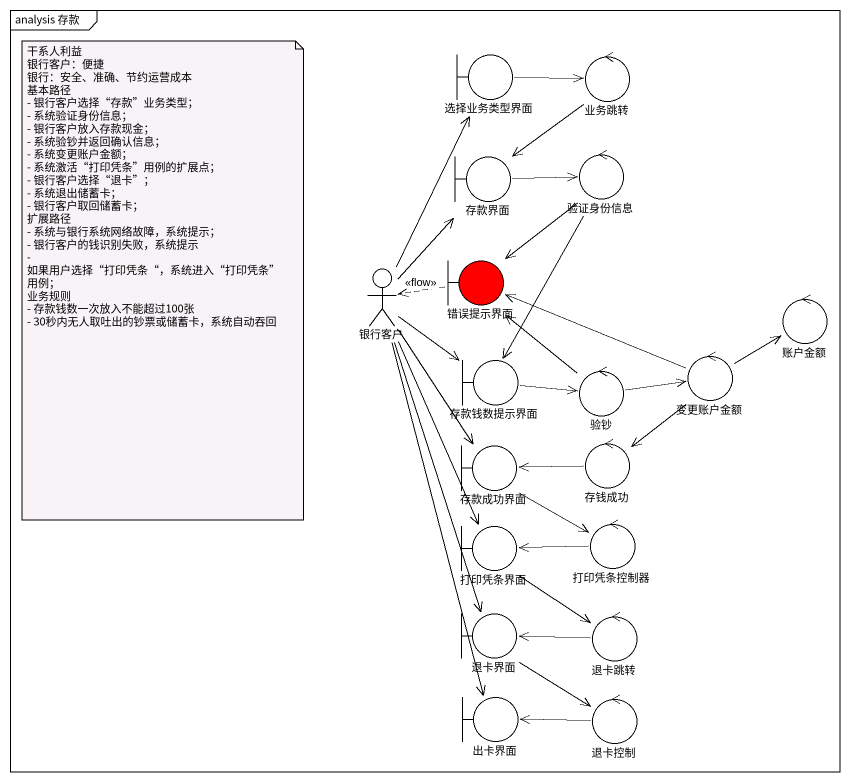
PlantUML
@startuml
mainframe analysis 存款
boundary 选择业务类型界面
control 业务跳转
boundary 存款界面
control 验证身份信息
actor 银行客户
boundary 错误提示界面 #FF0000
control 账户金额
boundary 存款钱数提示界面
control 变更账户金额
control 验钞
boundary 存款成功界面
control 存钱成功
boundary 打印凭条界面
control 打印凭条控制器
boundary 退卡界面
control 退卡跳转
boundary 出卡界面
control 退卡控制
选择业务类型界面 -right-> 业务跳转
业务跳转 --> 存款界面
存款界面 -right-> 验证身份信息
验证身份信息 --> 错误提示界面
验证身份信息 --> 存款钱数提示界面
银行客户 -up-> 选择业务类型界面
银行客户 -up-> 存款界面
银行客户 --> 存款钱数提示界面
银行客户 --> 存款成功界面
银行客户 --> 打印凭条界面
银行客户 --> 退卡界面
银行客户 --> 出卡界面
错误提示界面 .left.> 银行客户 : <<flow>>
存款钱数提示界面 -right-> 验钞
变更账户金额 -left-> 错误提示界面
变更账户金额 -up-> 账户金额
变更账户金额 --> 存钱成功
验钞 -up-> 错误提示界面
验钞 -right-> 变更账户金额
存款成功界面 --> 打印凭条控制器
存钱成功 -left-> 存款成功界面
打印凭条界面 --> 退卡跳转
打印凭条控制器 -left-> 打印凭条界面
退卡界面 --> 退卡控制
退卡跳转 -left-> 退卡界面
退卡控制 -left-> 出卡界面
note as N1
  干系人利益
  银行客户：便捷
  银行：安全、准确、节约运营成本
  基本路径
  - 银行客户选择“存款”业务类型；
  - 系统验证身份信息；
  - 银行客户放入存款现金；
  - 系统验钞并返回确认信息；
  - 系统变更账户金额；
  - 系统激活“打印凭条”用例的扩展点；
  - 银行客户选择“退卡”；
  - 系统退出储蓄卡；
  - 银行客户取回储蓄卡；
  扩展路径
  - 系统与银行系统网络故障，系统提示；
  - 银行客户的钱识别失败，系统提示
  - 如果用户选择“打印凭条“，系统进入“打印凭条”用例；
  业务规则
  - 存款钱数一次放入不能超过100张
  - 30秒内无人取吐出的钞票或储蓄卡，系统自动吞回
end note
@enduml
